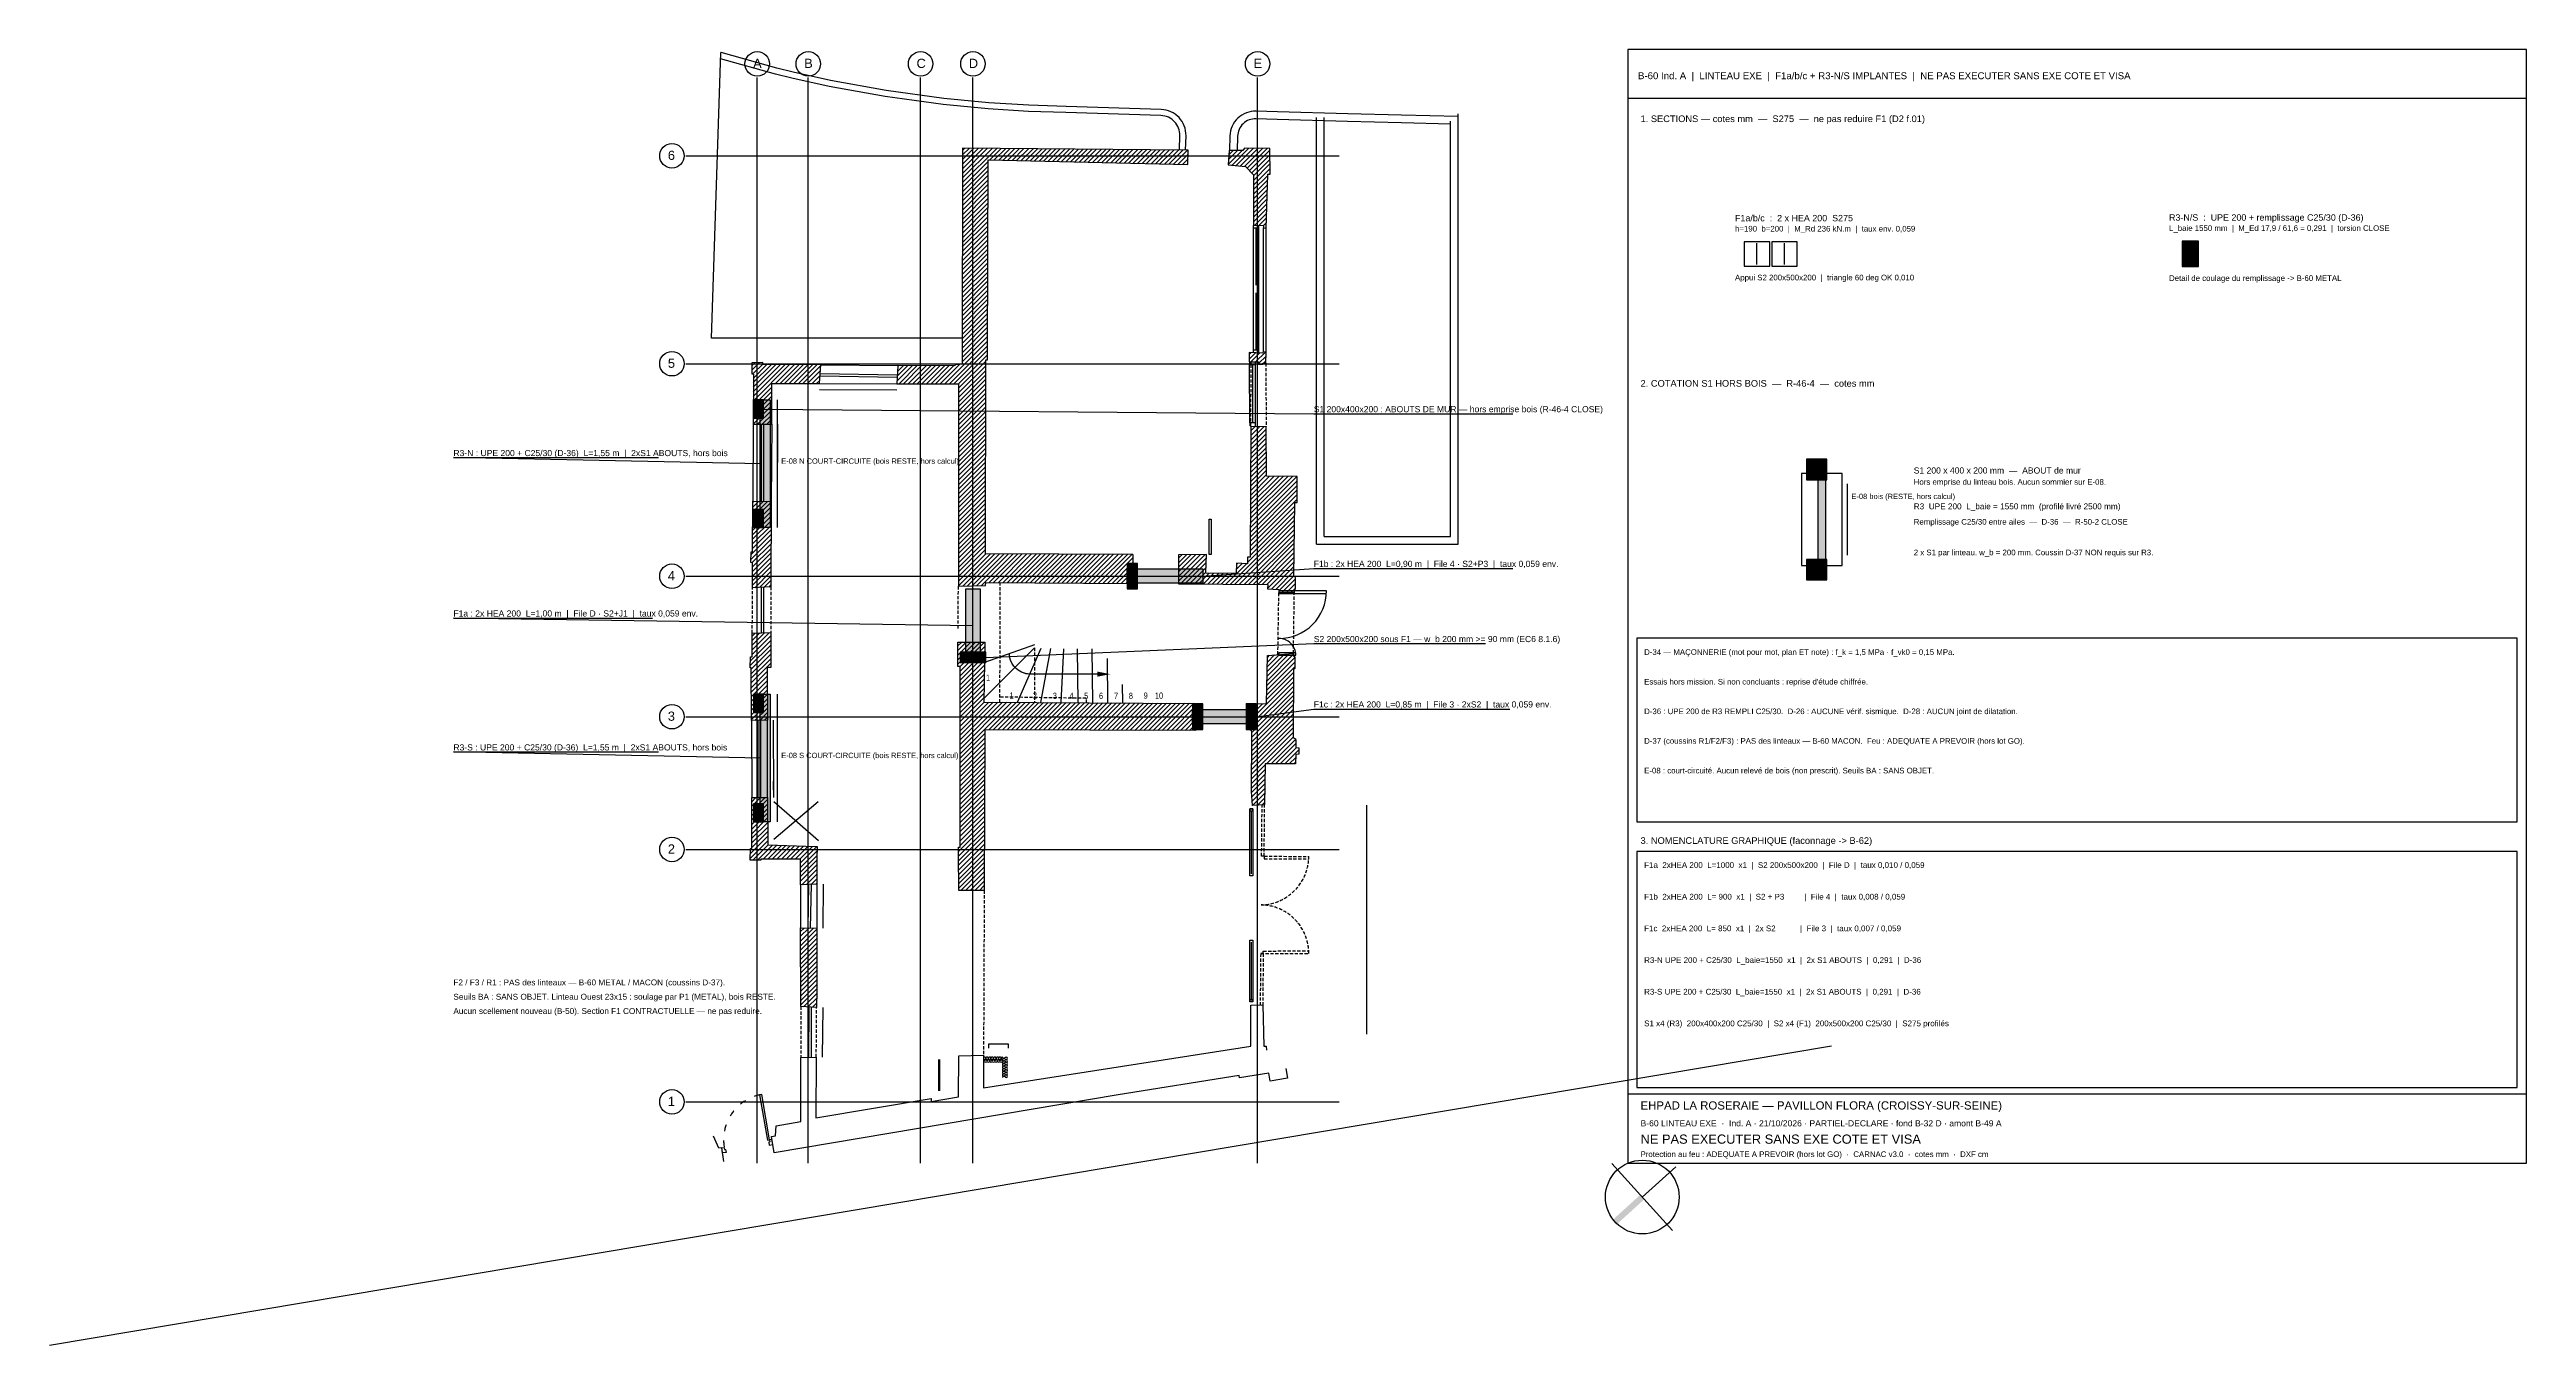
# Model space of a CAD drawing. Header units: centimetres. Extents: x 7169 to 12020, y 3983 to 6520.
import ezdxf

# ---------------------------------------------------------------- set-up
doc = ezdxf.new("R2010")
doc.units = ezdxf.units.CM
doc.linetypes.add('CACHE', pattern=[9.525, 6.35, -3.175])
doc.linetypes.add('PROJECTION', pattern=[0.3, 0.12, -0.18])
for name, color, linetype in [('010_mur', 8, 'Continuous'), ('030_menuiserie', 9, 'Continuous'), ('070_trait-fin', 9, 'Continuous'), ('075_cotation', 9, 'Continuous'), ('097_traits-fins-005', 4, 'Continuous'), ('LINTEAU-AXES', 1, 'Continuous'), ('LINTEAU-CARTOUCHE', 7, 'Continuous'), ('LINTEAU-DETAILS', 4, 'Continuous'), ('LINTEAU-EXISTANT', 8, 'Continuous'), ('LINTEAU-HABILLAGE-TEXTE', 7, 'Continuous'), ('LINTEAU-HYP', 6, 'Continuous'), ('LINTEAU-NOMENCLATURE', 7, 'Continuous'), ('LINTEAU-PROFILES', 1, 'Continuous'), ('LINTEAU-SOMMIER', 3, 'Continuous')]:
    doc.layers.add(name, color=color, linetype=linetype)
doc.styles.add('clem', font='swissc.ttf')
doc.styles.get("Standard").update_dxf_attribs({"font": 'arial.ttf'})
pattern_1 = [(45.21487, (-11671.396, -4335.0017), (-4.5069355, 4.4732575), [])]

# ---------------------------------------------------------------- blocks, each defined once
blk = doc.blocks.new('*U1201')
for points in [[(0.05, -0.042), (0.05, 0), (0, 0), (0, -0.072), (0.035, -0.072), (0.035, -0.042)], [(0.065, -0.072), (0.035, -0.072), (0.035, -0.721), (0.065, -0.721)], [(0.668, -0.042), (0.668, 0), (0.718, 0), (0.718, -0.072), (0.683, -0.072), (0.683, -0.042)]]:
    blk.add_lwpolyline(points, close=True)
at = {"linetype": 'PROJECTION', "ltscale": 0.75}
blk.add_arc((0.035, -0.073), 0.648, 271.6999, 0.0451, dxfattribs=at)
blk = doc.blocks.new('Murs porteurs selon geometre projet')
at = {"layer": '010_mur'}
h = blk.add_hatch(dxfattribs=at)
h.set_pattern_fill('ANSI31', color=4, scale=2, angle=0.2149)
h.set_pattern_definition(pattern_1)
edge = h.paths.add_edge_path()
edge.add_line((-2690.4, 1231.6), (-2691.2, 1611.5))
edge.add_line((-2691.2, 1611.5), (-2687.8, 1611.5))
edge.add_line((-2687.8, 1611.5), (-2687.8, 1622.5))
edge.add_line((-2687.8, 1622.5), (-2688.1, 2002.9))
edge.add_line((-2688.1, 2002.9), (-2296.6, 1995))
edge.add_line((-2296.6, 1995), (-2296.1, 2023.3))
edge.add_line((-2296.1, 2023.3), (-2738, 2025.7))
edge.add_line((-2738, 2025.7), (-2737.5, 1602.6))
edge.add_line((-2737.5, 1602.6), (-2751, 1601.5))
edge.add_line((-2751, 1601.5), (-2751.6, 1599.2))
edge.add_line((-2751.6, 1599.2), (-2863.1, 1599.6))
edge.add_line((-2863.1, 1599.6), (-2865, 1564))
edge.add_line((-2865, 1564), (-2812.9, 1564))
edge.add_line((-2812.9, 1564), (-2744, 1564.3))
edge.add_line((-2744, 1564.3), (-2743.6, 1435.3))
edge.add_line((-2743.6, 1435.3), (-2743.1, 1231.5))
edge.add_line((-2743.1, 1231.5), (-2690.5, 1231.6))
h = blk.add_hatch(dxfattribs=at)
h.set_pattern_fill('ANSI31', color=4, scale=2, angle=0.2149)
h.set_pattern_definition(pattern_1)
h.paths.add_polyline_path([(-2168, 1876.3), (-2147.9, 1877.1), (-2148, 1871.7), (-2142.6, 1871.4), (-2140.1, 1976.7), (-2135.7, 1976.8), (-2136.1, 2027.4), (-2185.7, 2027.4), (-2189, 2022.9), (-2216.2, 2023.2), (-2217.6, 1994.6), (-2183.9, 1992), (-2168, 1975.6)])
h = blk.add_hatch(dxfattribs=at)
h.set_pattern_fill('ANSI31', color=4, scale=2, angle=0.2149)
h.set_pattern_definition(pattern_1)
h.paths.add_polyline_path([(-3146.2, 1483.5), (-3109.8, 1483.8), (-3109.7, 1563.6), (-3016.4, 1563.7), (-3013.7, 1600.2), (-3126.8, 1600.6), (-3127.9, 1604.3), (-3149, 1603.9), (-3149, 1582.1), (-3146.1, 1581.8)])
at = {"layer": '010_mur', "lineweight": 5}
h = blk.add_hatch(dxfattribs=at)
h.set_pattern_fill('ANSI31', color=4, scale=2, angle=0.2149)
h.set_pattern_definition(pattern_1)
h.paths.add_polyline_path([(-2175.2, 1627.8), (-2175.3, 1609.2), (-2156.6, 1609.1), (-2156.6, 1605.1), (-2148.2, 1605), (-2148.1, 1607.1), (-2142.8, 1606.8), (-2141.9, 1628.5), (-2148.1, 1629), (-2148.6, 1626.7)])
at = {"layer": '010_mur'}
h = blk.add_hatch(dxfattribs=at)
h.set_pattern_fill('ANSI31', color=4, scale=2, angle=0.2149)
h.set_pattern_definition(pattern_1)
h.paths.add_polyline_path([(-2402.1, 1174.5), (-2402.1, 1231.5), (-2690.5, 1231.6), (-2743.1, 1231.5), (-2743, 1168.1), (-2689.7, 1169.7), (-2689.6, 1175.2)])
h.paths.add_polyline_path([(-2311.9, 1231.4), (-2311.9, 1174.1), (-2137.3, 1173.5), (-2137.4, 1165.4), (-2115.1, 1163.6), (-2115.3, 1158.5), (-2085, 1158.7), (-2084.9, 1163.1), (-2082.9, 1165.1), (-2083, 1187.2), (-2086.2, 1189.8), (-2084.6, 1334.1), (-2080.1, 1334.5), (-2080.2, 1385.4), (-2140.1, 1385.4), (-2141.3, 1482.5), (-2171.6, 1483), (-2172.1, 1226.7), (-2176.8, 1226.9), (-2177.1, 1214.1), (-2198.3, 1215.1), (-2198.9, 1195), (-2258.6, 1195.1), (-2257.3, 1231.6)])
h = blk.add_hatch(dxfattribs=at)
h.set_pattern_fill('ANSI31', color=4, scale=2, angle=0.2149)
h.set_pattern_definition(pattern_1)
h.paths.add_polyline_path([(-3146.2, 1163.3), (-3146.2, 1212.5), (-3149.8, 1212.7), (-3149.1, 1233.4), (-3146.3, 1233.6), (-3146.3, 1332.6), (-3110, 1332.5), (-3110.2, 1165.1)])
h = blk.add_hatch(dxfattribs=at)
h.set_pattern_fill('ANSI31', color=4, scale=2, angle=0.2149)
h.set_pattern_definition(pattern_1)
h.paths.add_polyline_path([(-3109.7, 1007.7), (-3109.7, 1024.5), (-3110.3, 1075.8), (-3146.3, 1074.4), (-3146.4, 1028.5), (-3149.4, 1028.3), (-3150.4, 1006.7), (-3148, 1006.5), (-3147.3, 903.4), (-3116, 904.4), (-3116.6, 1007.6)])
h = blk.add_hatch(dxfattribs=at)
h.set_pattern_fill('ANSI31', color=4, scale=2, angle=0.2149)
h.set_pattern_definition(pattern_1)
edge = h.paths.add_edge_path()
edge.add_line((-2177.9, 940.2), (-2138.4, 940.1))
edge.add_line((-2138.4, 940.1), (-2137.2, 1034.8))
edge.add_line((-2137.2, 1034.8), (-2086.3, 1039))
edge.add_line((-2086.3, 1039), (-2086.4, 1034.4))
edge.add_line((-2086.4, 1034.4), (-2083.9, 1032))
edge.add_line((-2083.9, 1032), (-2083.6, 1009.2))
edge.add_line((-2083.6, 1009.2), (-2086.1, 1007.6))
edge.add_line((-2086.1, 1007.6), (-2086.4, 874.9))
edge.add_arc((-2083, 876.4), 3.71, 204.38, 256.8367)
edge.add_arc((-2084.7, 869.3), 3.64, -0.6892, 76.8367, ccw=False)
edge.add_line((-2081, 869.2), (-2080.8, 854.8))
edge.add_line((-2080.8, 854.8), (-2074.8, 854.2))
edge.add_line((-2074.8, 854.2), (-2075, 841.6))
edge.add_line((-2075, 841.6), (-2081, 840.8))
edge.add_line((-2081, 840.8), (-2081.6, 822.5))
edge.add_line((-2081.6, 822.5), (-2141.2, 822.7))
edge.add_line((-2141.2, 822.7), (-2141.6, 741.9))
edge.add_line((-2141.6, 741.9), (-2165.7, 740.7))
edge.add_line((-2165.7, 740.7), (-2167.7, 767.9))
edge.add_line((-2167.7, 767.9), (-2167.4, 879.3))
edge.add_arc((-2179.1, 882.2), 12.1, 346.1269, 443.5219)
edge.add_line((-2177.7, 894.2), (-2177.9, 940.2))
h.paths.add_polyline_path([(-2737.4, 657), (-2738.9, 1010.5), (-2743.4, 1010.5), (-2743.5, 1024.6), (-2743.4, 1058.6), (-2690.8, 1058.7), (-2692.2, 941.1), (-2277.5, 940.4), (-2277.3, 887), (-2601.4, 887.2), (-2690.1, 887.2), (-2690.2, 572.6), (-2740.2, 572.2), (-2740.5, 643.2), (-2740.6, 657)])
h = blk.add_hatch(dxfattribs=at)
h.set_pattern_fill('ANSI31', color=4, scale=2, angle=0.2149)
h.set_pattern_definition(pattern_1)
h.paths.add_polyline_path([(-3017.6, 657.2), (-3018, 634.4), (-3017.9, 583.4), (-3049.8, 582.3), (-3050.1, 632.4), (-3127.8, 632.4), (-3128, 630.1), (-3149.1, 630.3), (-3148.5, 652.7), (-3145.5, 652.8), (-3146.2, 753), (-3115.1, 752.9), (-3114.5, 660), (-3021.1, 657.1)])
at = {"layer": '010_mur', "lineweight": 5}
h = blk.add_hatch(dxfattribs=at)
h.set_pattern_fill('ANSI31', color=4, scale=2, angle=0.2149)
h.set_pattern_definition(pattern_1)
h.paths.add_polyline_path([(-3017.3, 375), (-3017.5, 342.5), (-3048.7, 343.9), (-3049.4, 497.7), (-3017.8, 497.6), (-3017.6, 382.3)])
at = {"layer": '010_mur', "flags": 128}
for points in [[(-2690.4, 1231.6), (-2691.2, 1611.5), (-2687.8, 1611.5), (-2687.8, 1622.5), (-2688.1, 2002.9), (-2296.6, 1995), (-2296.1, 2023.3), (-2738, 2025.7), (-2737.5, 1602.6), (-2751, 1601.5), (-2751.6, 1599.2), (-2863.1, 1599.6), (-2865, 1564), (-2812.9, 1564), (-2744, 1564.3), (-2743.6, 1435.3), (-2743.1, 1231.5)], [(-2311.9, 1174), (-2137.3, 1173.5), (-2137.4, 1165.4), (-2115.1, 1163.6), (-2115.3, 1158.5), (-2085, 1158.7), (-2084.9, 1163.1), (-2082.9, 1165.1), (-2083, 1187.2), (-2086.2, 1189.8), (-2084.6, 1334.1), (-2080.1, 1334.5), (-2080.2, 1385.4), (-2140.1, 1385.4), (-2141.3, 1482.5), (-2171.6, 1483), (-2172.1, 1226.7), (-2176.8, 1226.9), (-2177.1, 1214.1), (-2198.3, 1215.1), (-2198.9, 1195), (-2258.6, 1195.1), (-2257.3, 1231.6), (-2311.9, 1231.3)], [(-3146.2, 1163.3), (-3146.2, 1212.5), (-3149.8, 1212.7), (-3149.1, 1233.4), (-3146.3, 1233.6), (-3146.3, 1332.6), (-3110, 1332.5), (-3110.2, 1165.1), (-3146.2, 1163.3)], [(-2743.1, 1231.5), (-2743, 1168.1), (-2689.7, 1169.7)], [(-2401.9, 1231.3), (-2690.5, 1231.6)], [(-2401.9, 1231.3), (-2401.9, 1174.3)], [(-2311.9, 1231.3), (-2311.9, 1174)], [(-2689.7, 1169.7), (-2689.6, 1175.2), (-2401.9, 1174.3)], [(-3147.3, 903.4), (-3148, 1006.5), (-3150.4, 1006.7), (-3149.4, 1028.3), (-3146.4, 1028.5), (-3146.3, 1074.4), (-3110.3, 1075.8), (-3109.7, 1024.5), (-3109.7, 1007.7), (-3116.6, 1007.6)], [(-2737.4, 657), (-2738.9, 1010.5), (-2743.4, 1010.5), (-2743.5, 1024.6), (-2743.4, 1058.6), (-2690.8, 1058.7), (-2692.2, 941.1), (-2277.5, 940.4), (-2277.3, 887), (-2690.1, 887.2), (-2690.2, 572.6), (-2740.2, 572.2), (-2740.5, 643.2), (-2740.6, 657), (-2737.4, 657)], [(-3116.6, 1007.6), (-3116, 904.4), (-3147.3, 903.4)], [(-2690.6, 659.5), (-2690.1, 659.5)], [(-3017.3, 375), (-3017.5, 342.5), (-3048.7, 343.9), (-3049.4, 497.7), (-3017.8, 497.6), (-3017.6, 382.3), (-3017.3, 375)]]:
    blk.add_lwpolyline(points, dxfattribs=at)
for points in [[(-2168, 1876.3), (-2147.9, 1877.1), (-2148, 1871.7), (-2142.6, 1871.4), (-2140.1, 1976.7), (-2135.7, 1976.8), (-2136.1, 2027.4), (-2185.7, 2027.4), (-2189, 2022.9), (-2216.2, 2023.2), (-2217.6, 1994.6), (-2183.9, 1992), (-2168, 1975.6)], [(-3146.2, 1483.5), (-3109.8, 1483.8), (-3109.7, 1563.6), (-3016.4, 1563.7), (-3013.7, 1600.2), (-3126.8, 1600.6), (-3127.9, 1604.3), (-3149, 1603.9), (-3149, 1582.1), (-3146.1, 1581.8)], [(-2175.2, 1627.8), (-2175.3, 1609.2), (-2156.6, 1609.1), (-2156.6, 1605.1), (-2148.2, 1605), (-2148.1, 1607.1), (-2142.8, 1606.8), (-2141.9, 1628.5), (-2148.1, 1629), (-2148.6, 1626.7)], [(-3017.6, 657.2), (-3018, 634.4), (-3017.9, 583.4), (-3049.8, 582.3), (-3050.1, 632.4), (-3127.8, 632.4), (-3128, 630.1), (-3149.1, 630.3), (-3148.5, 652.7), (-3145.5, 652.8), (-3146.2, 753), (-3115.1, 752.9), (-3114.5, 660), (-3021.1, 657.1)]]:
    blk.add_lwpolyline(points, close=True, dxfattribs=at)
blk.add_lwpolyline([(-2177.9, 940.2), (-2138.4, 940.1), (-2137.2, 1034.8), (-2086.3, 1039), (-2086.4, 1034.4), (-2083.9, 1032), (-2083.6, 1009.2), (-2086.1, 1007.6), (-2086.4, 874.9, 0.232968), (-2083.9, 872.8, -0.351792), (-2081, 869.2), (-2080.8, 854.8), (-2074.8, 854.2), (-2075, 841.6), (-2081, 840.8), (-2081.6, 822.5), (-2141.2, 822.7), (-2141.6, 741.9), (-2165.7, 740.7), (-2167.7, 767.9), (-2167.4, 879.3, 0.452542), (-2177.7, 894.2)], format="xyb", close=True, dxfattribs=at)
at = {"layer": '030_menuiserie', "flags": 128}
for points in [[(-2147.2, 1629), (-2148, 1871.7)], [(-2141.9, 1628.5), (-2143, 1871.4)], [(-2864.3, 1575.9), (-3015.4, 1577.8)], [(-2864.3, 1580.9), (-3015.3, 1582.8)], [(-3129.5, 1332.5), (-3129.9, 1483.7)], [(-3124.5, 1332.5), (-3124.9, 1483.7)], [(-3133.6, 752.9), (-3134.2, 903.9)], [(-3128.6, 752.9), (-3129.2, 904)], [(-3034.1, 583.1), (-3035.6, 497.7)], [(-3029.1, 583), (-3030.6, 497.6)]]:
    blk.add_lwpolyline(points, dxfattribs=at)
at = {"layer": '030_menuiserie'}
blk.add_lwpolyline([(-2082.1, 1040.2), (-2114.7, 1040.1), (-2114.7, 1035.1), (-2081.7, 1035.2, 0.414214), (-2114.8, 1068.1, 0.414214), (-2022.1, 1161.4), (-2115.1, 1161.1), (-2115.1, 1156.1), (-2022.1, 1156.4)], format="xyb", dxfattribs=at)
at = {"layer": '070_trait-fin', "linetype": 'CACHE'}
for p, q in [((-2148.3, 450.9), (-2053.9, 451.8)), ((-2143.3, 455.9), (-2054, 456.8))]:
    blk.add_line(p, q, dxfattribs=at)
at = {"layer": '070_trait-fin', "linetype": 'CACHE', "flags": 128}
for points in [[(-2171.6, 1483), (-2171, 1609.2)], [(-2142.8, 1606.8), (-2141.3, 1482.5)], [(-3110.2, 1165.1), (-3110.3, 1075.8)], [(-2743.4, 1085.2), (-2743, 1168.1)], [(-2660.7, 941.1), (-2661.4, 1175.1)], [(-3146.3, 1074.4), (-3146.2, 1163.3)], [(-2116.8, 1036.5), (-2115.3, 1158.5)], [(-2086.3, 1039), (-2085, 1158.7)], [(-2491.3, 940.8), (-2491.2, 949.4), (-2660.7, 951.3)], [(-2690.2, 572.6), (-2690.3, 250.4)], [(-3048.7, 343.9), (-3048.3, 244.2)], [(-3017.9, 244.9), (-3017.5, 342.5)]]:
    blk.add_lwpolyline(points, dxfattribs=at)
at = {"layer": '070_trait-fin', "color": 7, "true_color": 0xffffff}
for points in [[(-3016.4, 1563.7), (-2865, 1564)], [(-3109.8, 1483.8), (-3110, 1332.5)], [(-3115.1, 752.9), (-3116, 904.4)], [(-3017.9, 583.4), (-3017.8, 497.6)]]:
    blk.add_lwpolyline(points, dxfattribs=at)
at = {"layer": '070_trait-fin'}
for points in [[(-3013.7, 1600.2), (-2863.1, 1599.6)], [(-3146.2, 1483.5), (-3146.3, 1332.6)], [(-3049.8, 582.3), (-3049.4, 497.7)]]:
    blk.add_lwpolyline(points, dxfattribs=at)
at = {"layer": '070_trait-fin', "flags": 128}
for points in [[(-2593.5, 1047.9), (-2692.1, 948.6)], [(-2692.1, 948.6), (-2593.5, 1047.9)], [(-2581.3, 1046.7), (-2626.9, 941)], [(-2562.3, 1046.6), (-2581.6, 940.9)], [(-2536.7, 1046.4), (-2541.2, 940.8)], [(-2509.7, 1046.3), (-2508.1, 940.8)], [(-2480.9, 1046.2), (-2479.4, 940.7)], [(-2451.1, 1027.2), (-2450.3, 940.7)], [(-2551.9, 996.9), (-2470.2, 996.9)], [(-2421.3, 976.9), (-2420.7, 940.6)], [(-3147.3, 903.4), (-3146.2, 753)]]:
    blk.add_lwpolyline(points, dxfattribs=at)
blk.add_lwpolyline([(-2470.2, 996.9, 10, 0, 0), (-2444.9, 996.9, 0, 0, 0)], format="xyseb", dxfattribs=at)
at = {"layer": '070_trait-fin', "linetype": 'CACHE'}
for points in [[(-2147.2, 641.7), (-2146.6, 741.9)], [(-2142.2, 641.6), (-2141.6, 741.9)], [(-2142.2, 641.6), (-2147.2, 641.7)], [(-2142.2, 641.6), (-2054.6, 641.5)], [(-2142.2, 641.6), (-2142.2, 636.6)], [(-2142.2, 636.6), (-2054.6, 636.5)], [(-2148.3, 450.9), (-2148.9, 350.7)], [(-2143.3, 450.9), (-2148.3, 450.9)], [(-2143.3, 451), (-2143.9, 350.7)], [(-2143.3, 451), (-2143.4, 455.9)]]:
    blk.add_lwpolyline(points, dxfattribs=at)
for centre, start, end in [((-2150.1, 641.7), 271.3776, 359.8812), ((-2149.3, 450.9), 0.5485, 89.0522)]:
    blk.add_arc(centre, 95.4, start, end, dxfattribs=at)
at = {"layer": '030_menuiserie', "xscale": 138.550195075006, "yscale": 138.550195075006, "zscale": 138.550195075006, "rotation": 189.9168593396885}
blk.add_blockref('*U1201', (-3102.5, 73.8), dxfattribs=at)
blk = doc.blocks.new('NORD')
for p, q in [((-149.9, 0), (149.9, 0)), ((0, 0), (0, -149.9))]:
    blk.add_line(p, q)
blk.add_circle((0, 0), 122.5)
blk.add_solid([(-10, 122.1), (10, 122.1), (-10, 0), (10, 0)])
blk = doc.blocks.new('*U1019')
at = {"layer": '097_traits-fins-005', "linetype": 'Continuous'}
for p, q in [((-2, 1), (-0.5, -1)), ((2, 1), (0.5, -1))]:
    blk.add_line(p, q, dxfattribs=at)
for centre, radius, start, end in [((0, 2.5), 2.51, 322.5484, 216.2881), ((-2.5, -2.5), 2.51, 269.4183, 36.2881), ((2.5, -2.5), 2.48, 142.7235, 269.8189)]:
    blk.add_arc(centre, radius, start, end, dxfattribs=at)
blk = doc.blocks.new('*U1020')
at = {"layer": '075_cotation', "color": 0, "linetype": 'ByBlock', "lineweight": -2, "transparency": 16777216}
for p in [(0, 0), (5, 0), (10, 0), (15, 0), (20, 0), (25, 0), (30, 0), (35, 0)]:
    blk.add_blockref('*U1019', p, dxfattribs=at)
blk = doc.blocks.new('*U1021')
at = {"layer": '097_traits-fins-005', "linetype": 'Continuous'}
for p, q in [((-2, 1), (-0.5, -1)), ((2, 1), (0.5, -1))]:
    blk.add_line(p, q, dxfattribs=at)
for centre, radius, start, end in [((0, 2.5), 2.51, 322.5484, 216.2881), ((-2.5, -2.5), 2.51, 269.4183, 36.2881), ((2.5, -2.5), 2.48, 142.7235, 269.8189)]:
    blk.add_arc(centre, radius, start, end, dxfattribs=at)
blk = doc.blocks.new('*U1018')
at = {"layer": '075_cotation', "color": 0, "linetype": 'ByBlock', "lineweight": -2, "transparency": 16777216}
for p in [(0, 0), (5, 0), (10, 0), (15, 0), (20, 0), (25, 0), (30, 0)]:
    blk.add_blockref('*U1021', p, dxfattribs=at)

msp = doc.modelspace()

# ---------------------------------------------------------------- hatches: boundary and pattern name
at = {"layer": 'LINTEAU-HYP'}
msp.add_hatch(color=8, dxfattribs=at).paths.add_polyline_path([(11346, 6095), (11378, 6095), (11378, 6145), (11346, 6145)])
at = {"layer": 'LINTEAU-PROFILES'}
for points in [[(8560.5, 5584.2), (8560.5, 5834.1), (8580.5, 5834.1), (8580.5, 5584.2)], [(10632, 5522), (10648, 5522), (10648, 5678), (10632, 5678)], [(9279.8, 5503.2), (9427.5, 5503.2), (9427.5, 5475.2), (9279.8, 5475.2)], [(8963.4, 5320.2), (8963.4, 5464.1), (8991.4, 5464.1), (8991.4, 5320.2)], [(8560.5, 5007.9), (8560.5, 5258), (8580.5, 5258), (8580.5, 5007.9)], [(9407.5, 5228), (9532.5, 5228), (9532.5, 5200), (9407.5, 5200)]]:
    msp.add_hatch(color=1, dxfattribs=at).paths.add_polyline_path(points)
at = {"layer": 'LINTEAU-SOMMIER'}
for points in [[(8547.5, 5798.6), (8567.5, 5798.6), (8567.5, 5834.1), (8547.5, 5834.1)], [(10610, 5678), (10650, 5678), (10650, 5718), (10610, 5718)], [(8547.5, 5584.2), (8567.5, 5584.2), (8567.5, 5619.7), (8547.5, 5619.7)], [(9279.8, 5464.1), (9299.8, 5464.1), (9299.8, 5514.1), (9279.8, 5514.1)], [(10610, 5482), (10650, 5482), (10650, 5522), (10610, 5522)], [(8952.5, 5320.2), (9002.5, 5320.2), (9002.5, 5340.2), (8952.5, 5340.2)], [(8547.5, 5222.5), (8567.5, 5222.5), (8567.5, 5258), (8547.5, 5258)], [(9407.5, 5189.1), (9427.5, 5189.1), (9427.5, 5239.1), (9407.5, 5239.1)], [(9512.5, 5189.1), (9532.5, 5189.1), (9532.5, 5239.1), (9512.5, 5239.1)], [(8547.5, 5007.9), (8567.5, 5007.9), (8567.5, 5043.7), (8547.5, 5043.7)]]:
    msp.add_hatch(color=3, dxfattribs=at).paths.add_polyline_path(points)

# ---------------------------------------------------------------- linework, layer by layer
at = {"layer": '010_mur'}
for p, q in [((9521.5, 4569.1), (9521.9, 4649)), ((9521.9, 4649), (9545, 4649.9)), ((9545, 4649.9), (9547.4, 4569.1)), ((8998, 4487.3), (9521.5, 4569.1)), ((9547.4, 4569.1), (9552, 4569)), ((9552, 4569), (9552.5, 4561.3)), ((8640.2, 4546.8), (8670.6, 4547.4)), ((8640.3, 4421.2), (8640.2, 4546.8)), ((8670.6, 4547.4), (8669.6, 4428.5)), ((8949.5, 4469.8), (8950.1, 4550)), ((8950.1, 4550), (8998.3, 4551.6)), ((8998.3, 4551.6), (8998, 4487.3)), ((9498.6, 4511.5), (9262, 4473.9)), ((9499.3, 4507.2), (9498.6, 4511.5)), ((9556.8, 4516.3), (9499.3, 4507.2)), ((9559.6, 4500.2), (9556.8, 4516.3)), ((9590.1, 4525.4), (9593.3, 4506.1)), ((9262, 4473.9), (8587.9, 4360)), ((8669.6, 4428.5), (8896, 4466.7)), ((8896, 4460.8), (8949.5, 4469.8)), ((8896, 4466.7), (8896, 4460.8)), ((9593.3, 4506.1), (9559.6, 4500.2)), ((8592.3, 4413.3), (8640.3, 4421.2)), ((8479.6, 4369.1), (8469.4, 4392.9)), ((8485.7, 4369.7), (8479.6, 4369.1)), ((8489.9, 4343.1), (8485.7, 4369.7)), ((8583.3, 4391.9), (8591.1, 4393.6)), ((8587.9, 4360), (8583.3, 4391.9)), ((8591.1, 4393.6), (8592.3, 4413.3))]:
    msp.add_line(p, q, dxfattribs=at)
at = {"layer": '030_menuiserie'}
for p, q in [((9526.6, 6175.6), (9526.6, 5926.8)), ((9536.6, 6170.6), (9526.6, 6170.6)), ((9531.6, 6170.6), (9531.6, 6058.5)), ((9536.6, 6175.6), (9536.6, 5926.3)), ((9531.6, 6043.5), (9531.6, 5931.8)), ((9536.6, 5931.8), (9526.6, 5931.8)), ((9519.4, 5908.5), (9519.4, 5903.4)), ((9530, 5908.5), (9530, 5903.4)), ((9519.5, 5789), (9519.5, 5783.7)), ((9530.1, 5789), (9530.1, 5783.7))]:
    msp.add_line(p, q, dxfattribs=at)
for points in [[(9519.4, 5903.4), (9530, 5903.4), (9530.1, 5789), (9519.5, 5789)], [(9440.1, 5531.2), (9440.1, 5600.9), (9444.3, 5600.9), (9444.3, 5531.2)], [(9519.6, 4660), (9519.5, 4776.6), (9525.5, 4776.6), (9525.6, 4660)]]:
    msp.add_lwpolyline(points, close=True, dxfattribs=at)
for points in [[(9524.7, 5903.4), (9524.8, 5789)], [(8563.1, 5378), (8563.1, 5467.1)], [(8568.1, 5378.1), (8568.1, 5467.3)], [(9519.5, 4902.5), (9519.5, 5033.5), (9525.5, 5033.5), (9525.5, 4902.5), (9519.5, 4902.5)], [(9525.5, 5033.5), (9519.5, 5033.5), (9519.5, 5029.5), (9525.5, 5029.5), (9525.5, 5033.5)], [(9522.5, 5029.5), (9522.5, 4906.5)], [(9522.5, 4772.6), (9522.6, 4660)], [(9519.6, 4656), (9519.6, 4660), (9525.6, 4660), (9525.6, 4656), (9519.6, 4656)], [(8655.8, 4645.8), (8655.4, 4547.1)], [(8660.8, 4645.8), (8660.4, 4547.1)], [(9047.1, 4565), (9047.1, 4573), (9007.7, 4573), (9007.7, 4565)], [(8910.1, 4543), (8910.1, 4481.3)], [(8912.1, 4543), (8912.1, 4481.6)]]:
    msp.add_lwpolyline(points, dxfattribs=at)
at = {"layer": '070_trait-fin'}
for p, q in [((9650.2, 5551.5), (9650.2, 6386.7)), ((9665.2, 5566.5), (9665.2, 6386.7)), ((9748.8, 4592.7), (9748.8, 5040.9)), ((10659, 4569.3), (7169.1, 3983.1))]:
    msp.add_line(p, q, dxfattribs=at)
for points in [[(8956.2, 5954.7), (8465.6, 5954.7), (8483.5, 6514.3)], [(9650.2, 5551.5), (9927.7, 5551.5), (9927.7, 6394.5)], [(9665.2, 5566.5), (9912.7, 5566.5), (9912.7, 6379.9)], [(8677, 5854.2), (8828.5, 5853.9)], [(8594.6, 5635.3), (8595.3, 5786.6)], [(9098, 5354.4), (9000.2, 5320.2)], [(8587.3, 5055.8), (8587, 5207.3)], [(8586.9, 5070.6), (8587.5, 5106.1)], [(8587.5, 5047.8), (8675.1, 4971.6)], [(8587.5, 4974.5), (8674.6, 5047.8)], [(8683.9, 4885.9), (8683.7, 4800.1)], [(8683.4, 4645), (8682.5, 4547.4)]]:
    msp.add_lwpolyline(points, dxfattribs=at)
for points in [[(9382.1, 6323.4), (9382.8, 6351.6, 0.414214), (9345.8, 6390.6), (9159.6, 6396.6), (9086.3, 6398.9), (9007.6, 6403.8), (8919.1, 6412.3), (8805.6, 6427.9), (8696.1, 6448), (8622.8, 6464.2), (8590.7, 6472.1), (8483.1, 6502)], [(9394.1, 6323.1), (9394.8, 6351.3, 0.414214), (9346.1, 6402.6), (9159.9, 6408.6), (9086.9, 6410.9), (9008.5, 6415.8), (8920.5, 6424.2), (8807.5, 6439.7), (8698.4, 6459.7), (8625.5, 6475.9), (8593.7, 6483.7), (8484.3, 6514.1), (8483.5, 6514.3)], [(9927.7, 6388.8), (9817, 6391.6), (9711.5, 6394.4), (9574, 6398.4), (9532.2, 6399.5, 0.414214), (9480.9, 6350.8), (9480.2, 6322.7)], [(9912.7, 6374.1), (9816.6, 6376.6), (9711.1, 6379.4), (9573.6, 6383.4), (9531.8, 6384.5, 0.414214), (9495.9, 6350.4), (9495.2, 6322.4)], [(9221.1, 5297.3), (9088.3, 5297.3, -0.358114), (9049.3, 5332), (9049.3, 5337.4)], [(9221.1, 5297.3), (9088.3, 5297.3, -0.19952), (9059.7, 5310.5, -0.19952)]]:
    msp.add_lwpolyline(points, format="xyb", dxfattribs=at)
at = {"layer": '070_trait-fin', "linetype": 'CACHE'}
msp.add_lwpolyline([(9098, 5348.9), (9098.3, 5241.9)], dxfattribs=at)
at = {"layer": 'LINTEAU-AXES'}
for p, q in [((8555, 4340), (8555, 6465)), ((8655, 4340), (8655, 6465)), ((8875, 4340), (8875, 6465)), ((8977.5, 4340), (8977.5, 6465)), ((9535, 4340), (9535, 6465)), ((8415, 6312), (9695, 6312)), ((8415, 5905), (9695, 5905)), ((8415, 5489), (9695, 5489)), ((8415, 5214), (9695, 5214)), ((8415, 4954.1), (9695, 4954.1)), ((8415, 4460), (9695, 4460))]:
    msp.add_line(p, q, dxfattribs=at)
for points in [[(10260, 6425), (12020, 6425), (12020, 6520), (10260, 6520), (10260, 6425)], [(10278, 5008), (12002, 5008), (12002, 5368), (10278, 5368), (10278, 5008)]]:
    msp.add_lwpolyline(points, dxfattribs=at)
for centre in [(8555, 6492), (8655, 6492), (8875, 6492), (8977.5, 6492), (9535, 6492), (8388, 6312), (8388, 5905), (8388, 5489), (8388, 5214), (8388, 4954.1), (8388, 4460)]:
    msp.add_circle(centre, 24, dxfattribs=at)
at = {"layer": 'LINTEAU-CARTOUCHE'}
for points in [[(10260, 4340), (12020, 4340), (12020, 6520), (10260, 6520), (10260, 4340)], [(10260, 4340), (12020, 4340), (12020, 4475), (10260, 4475), (10260, 4340)]]:
    msp.add_lwpolyline(points, dxfattribs=at)
at = {"layer": 'LINTEAU-EXISTANT'}
for points in [[(8595, 5584.2), (8595, 5834.1)], [(10600, 5510), (10680, 5510), (10680, 5690), (10600, 5690), (10600, 5510)], [(10690, 5530), (10690, 5670)], [(8595, 5007.9), (8595, 5258)]]:
    msp.add_lwpolyline(points, dxfattribs=at)
at = {"layer": 'LINTEAU-HYP'}
msp.add_lwpolyline([(11346, 6095), (11378, 6095), (11378, 6145), (11346, 6145), (11346, 6095)], dxfattribs=at)
at = {"layer": 'LINTEAU-NOMENCLATURE'}
msp.add_lwpolyline([(10278, 4488), (12002, 4488), (12002, 4950), (10278, 4950), (10278, 4488)], dxfattribs=at)
at = {"layer": 'LINTEAU-PROFILES'}
for p, q in [((10513, 6099.2), (10513, 6140.8)), ((10567, 6099.2), (10567, 6140.8))]:
    msp.add_line(p, q, dxfattribs=at)
for points in [[(10488, 6096.2), (10538, 6096.2), (10538, 6143.8), (10488, 6143.8), (10488, 6096.2)], [(10542, 6096.2), (10592, 6096.2), (10592, 6143.8), (10542, 6143.8), (10542, 6096.2)], [(11350, 6095), (11370, 6095), (11370, 6145), (11350, 6145), (11350, 6095)], [(8560.5, 5584.2), (8560.5, 5834.1), (8580.5, 5834.1), (8580.5, 5584.2), (8560.5, 5584.2)], [(8562.5, 5709.1), (7960, 5721.1), (8362, 5721.1)], [(10632, 5522), (10648, 5522), (10648, 5678), (10632, 5678), (10632, 5522)], [(9279.8, 5503.2), (9427.5, 5503.2), (9427.5, 5475.2), (9279.8, 5475.2), (9279.8, 5503.2)], [(9427.5, 5489.2), (9645, 5504.2), (10035, 5504.2)], [(8963.4, 5320.2), (8963.4, 5464.1), (8991.4, 5464.1), (8991.4, 5320.2), (8963.4, 5320.2)], [(8977.4, 5392.1), (7960, 5407.1), (8350, 5407.1)], [(8560.5, 5007.9), (8560.5, 5258), (8580.5, 5258), (8580.5, 5007.9), (8560.5, 5007.9)], [(9407.5, 5228), (9532.5, 5228), (9532.5, 5200), (9407.5, 5200), (9407.5, 5228)], [(9532.5, 5214), (9645, 5229), (10029, 5229)], [(8562.5, 5132.9), (7960, 5144.9), (8362, 5144.9)]]:
    msp.add_lwpolyline(points, dxfattribs=at)
at = {"layer": 'LINTEAU-SOMMIER'}
for points in [[(8547.5, 5798.6), (8567.5, 5798.6), (8567.5, 5834.1), (8547.5, 5834.1), (8547.5, 5798.6)], [(8567.5, 5816), (9645, 5807), (10035, 5807)], [(10610, 5678), (10650, 5678), (10650, 5718), (10610, 5718), (10610, 5678)], [(8547.5, 5584.2), (8567.5, 5584.2), (8567.5, 5619.7), (8547.5, 5619.7), (8547.5, 5584.2)], [(9279.8, 5464.1), (9299.8, 5464.1), (9299.8, 5514.1), (9279.8, 5514.1), (9279.8, 5464.1)], [(10610, 5482), (10650, 5482), (10650, 5522), (10610, 5522), (10610, 5482)], [(8952.5, 5320.2), (9002.5, 5320.2), (9002.5, 5340.2), (8952.5, 5340.2), (8952.5, 5320.2)], [(9002.5, 5330), (9645, 5357), (9981, 5357)], [(8547.5, 5222.5), (8567.5, 5222.5), (8567.5, 5258), (8547.5, 5258), (8547.5, 5222.5)], [(9407.5, 5189.1), (9427.5, 5189.1), (9427.5, 5239.1), (9407.5, 5239.1), (9407.5, 5189.1)], [(9512.5, 5189.1), (9532.5, 5189.1), (9532.5, 5239.1), (9512.5, 5239.1), (9512.5, 5189.1)], [(8547.5, 5007.9), (8567.5, 5007.9), (8567.5, 5043.7), (8547.5, 5043.7), (8547.5, 5007.9)]]:
    msp.add_lwpolyline(points, dxfattribs=at)

# ---------------------------------------------------------------- block references
at = {"layer": '010_mur', "rotation": 359.7851270248765}
msp.add_blockref('Murs porteurs selon geometre projet', (11687.6, 4291.2), dxfattribs=at)
at = {"layer": '070_trait-fin', "xscale": 0.5892211539267361, "yscale": 0.5892211539267361, "zscale": 0.5892211539267361, "rotation": 132.2354592550134}
msp.add_blockref('NORD', (10288.4, 4273.6), dxfattribs=at)
at = {"layer": '075_cotation'}
for name, p, rotation in [('*U1018', (9032.8, 4542.6), 180), ('*U1020', (9040.3, 4545.1), 270)]:
    msp.add_blockref(name, p, dxfattribs=dict(at, rotation=rotation))

# ---------------------------------------------------------------- texts
at = {"layer": '070_trait-fin', "style": 'clem'}
for s, p in [('1', (9003.1, 5284.2)), ('1', (9049.2, 5249.5)), ('2', (9095, 5249.5)), ('3', (9134, 5248.9)), ('4', (9166.6, 5248.9)), ('5', (9195.3, 5248.9)), ('6', (9224.4, 5248.9)), ('7', (9253.9, 5248.9)), ('8', (9282.9, 5248.9)), ('9', (9311.9, 5249.3)), ('10', (9334, 5249.3))]:
    msp.add_text(s, height=12, dxfattribs=at).set_placement(p)
at = {"layer": 'LINTEAU-AXES'}
for s, height, p in [('A', 18, (8547, 6484)), ('B', 18, (8647, 6484)), ('C', 18, (8867, 6484)), ('D', 18, (8969.5, 6484)), ('E', 18, (9527, 6484)), ('B-60 Ind. A  |  LINTEAU EXE  |  F1a/b/c + R3-N/S IMPLANTES  |  NE PAS EXECUTER SANS EXE COTE ET VISA', 13.5, (10280, 6462)), ('6', 18, (8380, 6304)), ('5', 18, (8380, 5897)), ('4', 18, (8380, 5481)), ('D-34 — MAÇONNERIE (mot pour mot, plan ET note) : f_k = 1,5 MPa · f_vk0 = 0,15 MPa.', 11, (10292, 5335)), ('3', 18, (8380, 5206)), ('2', 18, (8380, 4946.1)), ('1', 18, (8380, 4452)), ('EHPAD LA ROSERAIE — PAVILLON FLORA (CROISSY-SUR-SEINE)', 16, (10285, 4445)), ('NE PAS EXECUTER SANS EXE COTE ET VISA', 18, (10285, 4378))]:
    msp.add_text(s, height=height, dxfattribs=at).set_placement(p)
at = {"layer": 'LINTEAU-DETAILS'}
for s, p in [('1. SECTIONS — cotes mm  —  S275  —  ne pas reduire F1 (D2 f.01)', (10285, 6378)), ('2. COTATION S1 HORS BOIS  —  R-46-4  —  cotes mm', (10285, 5860))]:
    msp.add_text(s, height=13, dxfattribs=at).set_placement(p)
at = {"layer": 'LINTEAU-EXISTANT'}
for s, p in [('E-08 N COURT-CIRCUITE (bois RESTE, hors calcul)', (8602, 5709.1)), ('E-08 bois (RESTE, hors calcul)', (10698, 5640)), ('E-08 S COURT-CIRCUITE (bois RESTE, hors calcul)', (8602, 5132.9))]:
    msp.add_text(s, height=10.5, dxfattribs=at).set_placement(p)
at = {"layer": 'LINTEAU-HABILLAGE-TEXTE'}
for s, height, p in [('h=190  b=200  |  M_Rd 236 kN.m  |  taux env. 0,059', 11, (10470, 6163.8)), ('L_baie 1550 mm  |  M_Ed 17,9 / 61,6 = 0,291  |  torsion CLOSE', 11, (11320, 6165)), ('Appui S2 200x500x200  |  triangle 60 deg OK 0,010', 11, (10470, 6068.2)), ('Hors emprise du linteau bois. Aucun sommier sur E-08.', 11, (10820, 5668)), ('Remplissage C25/30 entre ailes  —  D-36  —  R-50-2 CLOSE', 11, (10820, 5590)), ('2 x S1 par linteau. w_b = 200 mm. Coussin D-37 NON requis sur R3.', 11, (10820, 5530)), ("Essais hors mission. Si non concluants : reprise d'étude chiffrée.", 11, (10292, 5277)), ('D-36 : UPE 200 de R3 REMPLI C25/30.  D-26 : AUCUNE vérif. sismique.  D-28 : AUCUN joint de dilatation.', 11, (10292, 5219)), ('D-37 (coussins R1/F2/F3) : PAS des linteaux — B-60 MACON.  Feu : ADEQUATE A PREVOIR (hors lot GO).', 11, (10292, 5161)), ('E-08 : court-circuité. Aucun relevé de bois (non prescrit). Seuils BA : SANS OBJET.', 11, (10292, 5103)), ('Seuils BA : SANS OBJET. Linteau Ouest 23x15 : soulage par P1 (METAL), bois RESTE.', 11.5, (7960, 4660)), ('F2 / F3 / R1 : PAS des linteaux — B-60 METAL / MACON (coussins D-37).', 11.5, (7960, 4688)), ('Aucun scellement nouveau (B-50). Section F1 CONTRACTUELLE — ne pas reduire.', 11.5, (7960, 4632)), ('B-60 LINTEAU EXE  ·  Ind. A · 21/10/2026 · PARTIEL-DECLARE · fond B-32 D · amont B-49 A', 12, (10285, 4412)), ('Protection au feu : ADEQUATE A PREVOIR (hors lot GO)  ·  CARNAC v3.0  ·  cotes mm  ·  DXF cm', 11, (10285, 4352))]:
    msp.add_text(s, height=height, dxfattribs=at).set_placement(p)
at = {"layer": 'LINTEAU-HYP'}
msp.add_text('Detail de coulage du remplissage -> B-60 METAL', height=11, dxfattribs=at).set_placement((11320, 6067))
at = {"layer": 'LINTEAU-NOMENCLATURE'}
for s, height, p in [('3. NOMENCLATURE GRAPHIQUE (faconnage -> B-62)', 13, (10285, 4965)), ('F1a  2xHEA 200  L=1000  x1  |  S2 200x500x200  |  File D  |  taux 0,010 / 0,059', 11.2, (10292, 4918)), ('F1b  2xHEA 200  L= 900  x1  |  S2 + P3         |  File 4  |  taux 0,008 / 0,059', 11.2, (10292, 4856)), ('F1c  2xHEA 200  L= 850  x1  |  2x S2           |  File 3  |  taux 0,007 / 0,059', 11.2, (10292, 4794)), ('R3-N UPE 200 + C25/30  L_baie=1550  x1  |  2x S1 ABOUTS  |  0,291  |  D-36', 11.2, (10292, 4732)), ('R3-S UPE 200 + C25/30  L_baie=1550  x1  |  2x S1 ABOUTS  |  0,291  |  D-36', 11.2, (10292, 4670)), ('S1 x4 (R3)  200x400x200 C25/30  |  S2 x4 (F1)  200x500x200 C25/30  |  S275 profilés', 11.2, (10292, 4608))]:
    msp.add_text(s, height=height, dxfattribs=at).set_placement(p)
at = {"layer": 'LINTEAU-PROFILES'}
for s, height, p in [('F1a/b/c  :  2 x HEA 200  S275', 12.5, (10470, 6183.8)), ('R3-N/S  :  UPE 200 + remplissage C25/30 (D-36)', 12.5, (11320, 6185)), ('R3-N : UPE 200 + C25/30 (D-36)  L=1,55 m  |  2xS1 ABOUTS, hors bois', 12, (7960, 5724.1)), ('R3  UPE 200  L_baie = 1550 mm  (profilé livré 2500 mm)', 11.5, (10820, 5620)), ('F1b : 2x HEA 200  L=0,90 m  |  File 4 · S2+P3  |  taux 0,059 env.', 12, (9645, 5507.2)), ('F1a : 2x HEA 200  L=1,00 m  |  File D · S2+J1  |  taux 0,059 env.', 12, (7960, 5410.1)), ('F1c : 2x HEA 200  L=0,85 m  |  File 3 · 2xS2  |  taux 0,059 env.', 12, (9645, 5232)), ('R3-S : UPE 200 + C25/30 (D-36)  L=1,55 m  |  2xS1 ABOUTS, hors bois', 12, (7960, 5147.9))]:
    msp.add_text(s, height=height, dxfattribs=at).set_placement(p)
at = {"layer": 'LINTEAU-SOMMIER'}
for s, p in [('S1 200x400x200 : ABOUTS DE MUR — hors emprise bois (R-46-4 CLOSE)', (9645, 5810)), ('S1 200 x 400 x 200 mm  —  ABOUT de mur', (10820, 5690)), ('S2 200x500x200 sous F1 — w_b 200 mm >= 90 mm (EC6 8.1.6)', (9645, 5360))]:
    msp.add_text(s, height=12, dxfattribs=at).set_placement(p)

doc.saveas('drawing.dxf')
